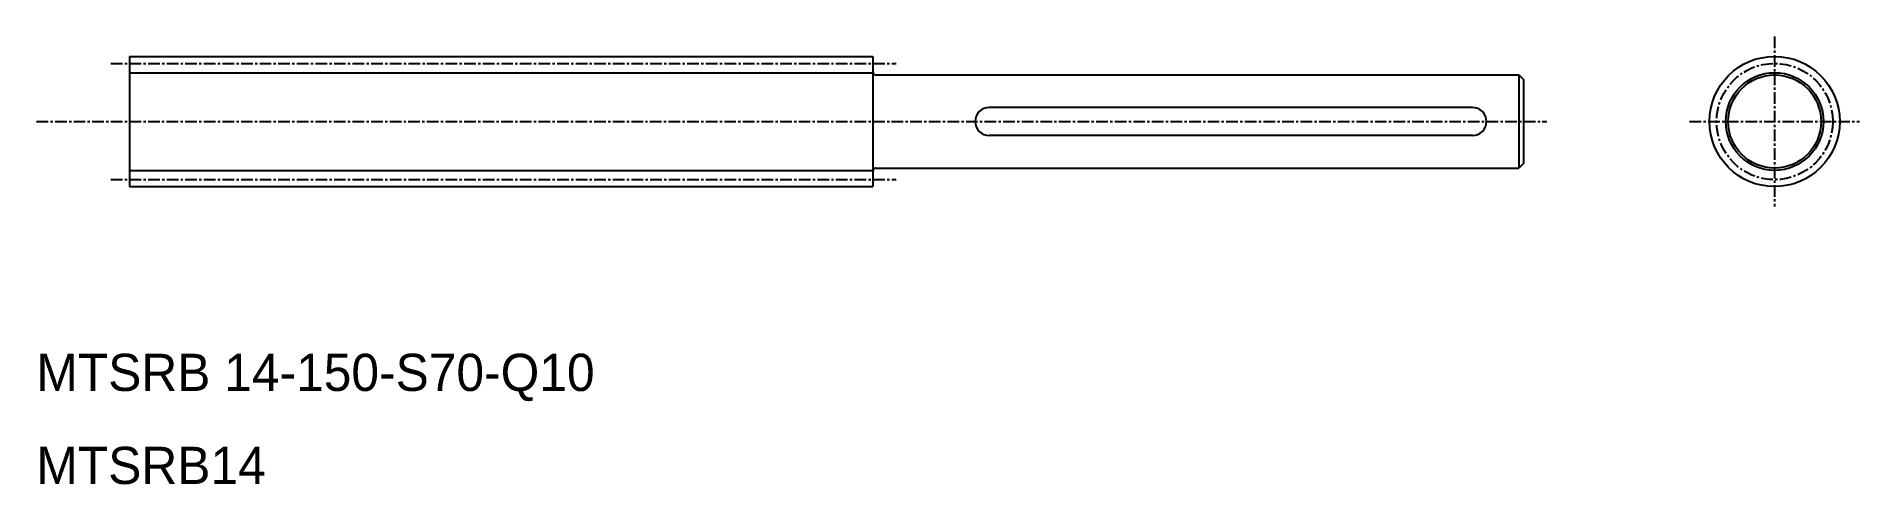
# Model space of a CAD drawing. Extents: x 10 to 206, y 10 to 58.
import ezdxf

# ---------------------------------------------------------------- set-up
doc = ezdxf.new("R2010")
doc.units = 0
doc.linetypes.add('CENTER', pattern=[2, 1.25, -0.25, 0.25, -0.25])
doc.layers.get('0').update_dxf_attribs({"linetype": 'CONTINUOUS'})
doc.layers.add('CENTER', color=1, linetype='CENTER')

msp = doc.modelspace()

# ---------------------------------------------------------------- linework, layer by layer
at = {"color": 7, "linetype": 'CONTINUOUS'}
for p, q in [((20, 55.97), (100, 55.97)), ((20, 55.97), (20, 41.97)), ((100, 55.97), (100, 41.97)), ((100.3, 53.97), (169.5, 53.97)), ((169.5, 53.97), (169.5, 43.97)), ((169.5, 53.97), (170, 53.47)), ((170, 53.47), (170, 44.47)), ((164.5, 50.47), (112.5, 50.47)), ((170, 50.97), (170, 50.97)), ((164.5, 47.47), (112.5, 47.47)), ((100.3, 43.97), (169.5, 43.97)), ((170, 44.47), (169.5, 43.97)), ((20, 41.97), (100, 41.97))]:
    msp.add_line(p, q, dxfattribs=at)
at = {"color": 3, "linetype": 'CONTINUOUS'}
for p, q in [((20, 54.22), (100, 54.22)), ((20, 43.72), (100, 43.72))]:
    msp.add_line(p, q, dxfattribs=at)
at = {"color": 7, "linetype": 'CONTINUOUS'}
for radius in [7, 5]:
    msp.add_circle((197, 48.97), radius, dxfattribs=at)
at = {"color": 3, "linetype": 'CONTINUOUS'}
msp.add_circle((197, 48.97), 5.25, dxfattribs=at)
at = {"color": 7, "linetype": 'CONTINUOUS'}
for centre, radius, start, end in [((100.3, 54.27), 0.3, 180, 270), ((112.5, 48.97), 1.5, 90, 270), ((164.5, 48.97), 1.5, 270, 90), ((100.3, 43.67), 0.3, 90, 180)]:
    msp.add_arc(centre, radius, start, end, dxfattribs=at)
at = {"layer": 'CENTER', "color": 1, "linetype": 'CENTER'}
for p, q in [((197, 58.11), (197, 39.84)), ((18.02, 55.22), (102.5, 55.22)), ((10.01, 48.97), (172.5, 48.97)), ((187.86, 48.97), (206.14, 48.97)), ((18.02, 42.72), (102.5, 42.72))]:
    msp.add_line(p, q, dxfattribs=at)
msp.add_circle((197, 48.97), 6.25, dxfattribs=at)

# ---------------------------------------------------------------- texts
at = {"color": 7, "linetype": 'CONTINUOUS'}
for s, p in [('MTSRB 14-150-S70-Q10', (10, 20)), ('MTSRB14', (10, 10))]:
    msp.add_text(s, height=4, dxfattribs=at).set_placement(p)

doc.saveas('drawing.dxf')
